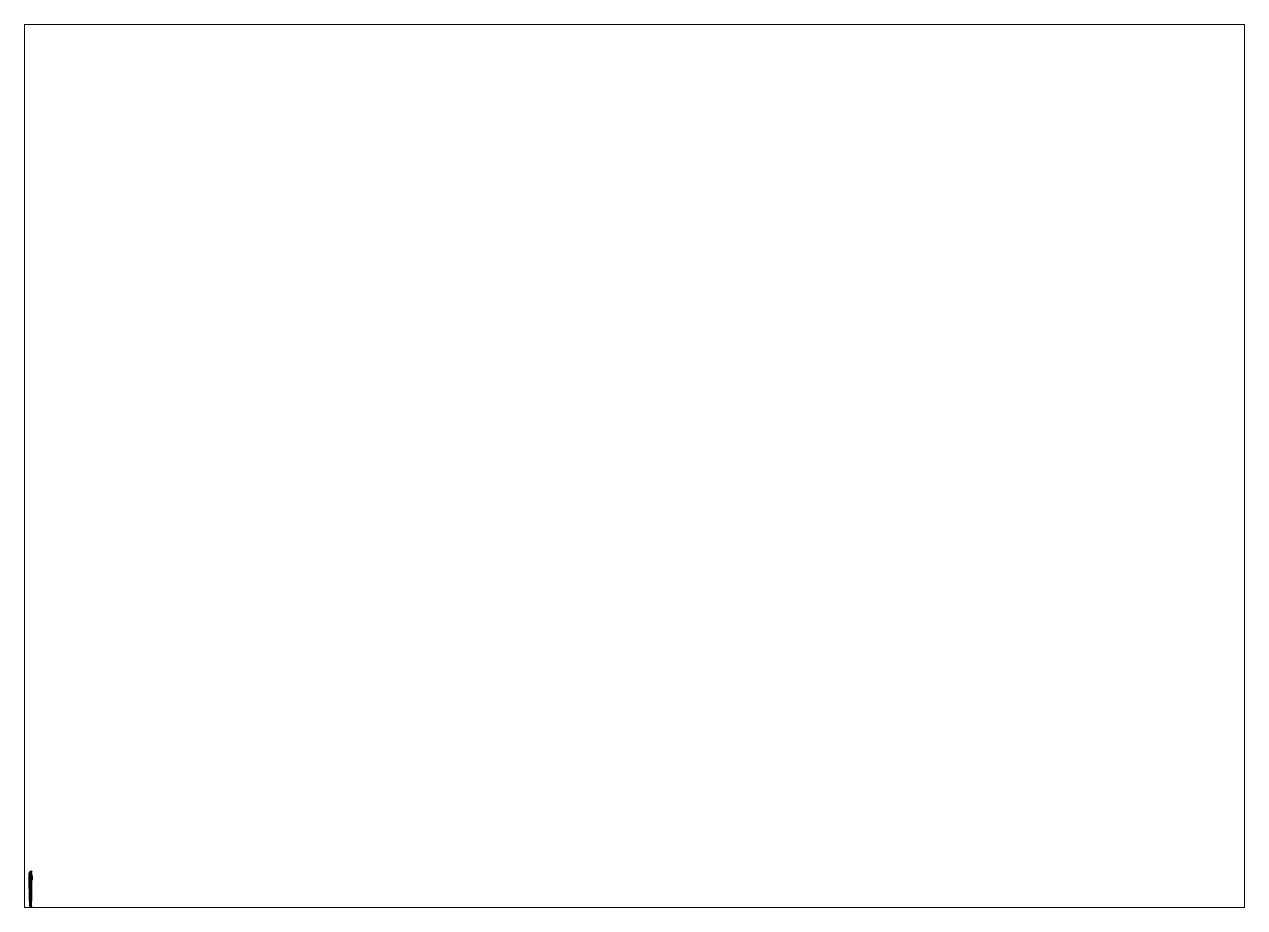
# Paper-space layout 'Layout1' of a CAD drawing. Extents: x 28 to 251, y 20 to 181.
# The model-space entities are those that its viewports show. They can reach past a viewport. Long polylines and large blocks are cut down to what shows.
import ezdxf

# ---------------------------------------------------------------- set-up
doc = ezdxf.new("R2010")
doc.units = 0
doc.layers.get('0').update_dxf_attribs({"linetype": 'CONTINUOUS'})

msp = doc.modelspace()

# ---------------------------------------------------------------- linework, layer by layer
for points in [[(-0.65, 6.7, -0.35), (-0.64, 6.7, -0.56), (-0.63, 5.43, -0.45), (-0.66, 5.43, -0.24)], [(-0.65, 6.7, -0.2), (-0.65, 6.7, -0.35), (-0.66, 5.43, -0.24), (-0.66, 5.43, 0.19)], [(-0.61, 6.7, 0.11), (-0.65, 6.7, -0.2), (-0.66, 5.43, 0.19), (-0.65, 5.43, 0.49)], [(-0.65, 5.43, 0.49), (-0.66, 5.43, 0.19), (-0.66, 4.51, 0.19), (-0.65, 4.51, 0.49)], [(-0.66, 5.43, 0.19), (-0.66, 5.43, -0.24), (-0.66, 4.51, -0.24), (-0.66, 4.51, 0.19)], [(-0.66, 5.43, -0.24), (-0.63, 5.43, -0.45), (-0.63, 4.51, -0.45), (-0.66, 4.51, -0.24)], [(-0.65, 4.51, 0.49), (-0.66, 4.51, 0.19), (-0.62, 3.66, 0.51), (-0.59, 3.66, 0.59)], [(-0.66, 4.51, -0.24), (-0.63, 4.51, -0.45), (-0.6, 3.66, -0.11), (-0.62, 3.66, 0.09)], [(-0.66, 4.51, 0.19), (-0.66, 4.51, -0.24), (-0.62, 3.66, 0.09), (-0.62, 3.66, 0.51)], [(-0.37, 7.19, -0.13), (-0.41, 7.19, -0.29), (-0.65, 6.7, -0.2), (-0.61, 6.7, 0.11)], [(-0.41, 7.19, -0.29), (-0.41, 7.19, -0.37), (-0.65, 6.7, -0.35), (-0.65, 6.7, -0.2)], [(-0.41, 7.19, -0.37), (-0.39, 7.19, -0.48), (-0.64, 6.7, -0.56), (-0.65, 6.7, -0.35)], [(-0.47, 6.7, 0.31), (-0.61, 6.7, 0.11), (-0.65, 5.43, 0.49), (-0.57, 5.43, 0.84)], [(-0.57, 5.43, 0.84), (-0.65, 5.43, 0.49), (-0.65, 4.51, 0.49), (-0.57, 4.51, 0.84)], [(-0.57, 4.51, 0.84), (-0.65, 4.51, 0.49), (-0.59, 3.66, 0.59), (-0.52, 3.66, 0.65)], [(-0.39, 7.19, -0.48), (-0.35, 7.19, -0.55), (-0.58, 6.7, -0.69), (-0.64, 6.7, -0.56)], [(-0.64, 6.7, -0.56), (-0.58, 6.7, -0.69), (-0.58, 5.43, -0.66), (-0.63, 5.43, -0.45)], [(-0.63, 5.43, -0.45), (-0.58, 5.43, -0.66), (-0.58, 4.51, -0.66), (-0.63, 4.51, -0.45)], [(-0.63, 4.51, -0.45), (-0.58, 4.51, -0.66), (-0.56, 3.66, -0.33), (-0.6, 3.66, -0.11)], [(-0.27, 7.19, -0.02), (-0.37, 7.19, -0.13), (-0.61, 6.7, 0.11), (-0.47, 6.7, 0.31)], [(-0.35, 7.19, -0.55), (-0.3, 7.19, -0.61), (-0.5, 6.7, -0.81), (-0.58, 6.7, -0.69)], [(-0.58, 6.7, -0.69), (-0.5, 6.7, -0.81), (-0.51, 5.43, -0.87), (-0.58, 5.43, -0.66)], [(-0.58, 5.43, -0.66), (-0.51, 5.43, -0.87), (-0.51, 4.51, -0.87), (-0.58, 4.51, -0.66)], [(-0.58, 4.51, -0.66), (-0.51, 4.51, -0.87), (-0.49, 3.66, -0.48), (-0.56, 3.66, -0.33)], [(-0.36, 6.7, 0.41), (-0.47, 6.7, 0.31), (-0.57, 5.43, 0.84), (-0.5, 5.43, 1.06)], [(-0.5, 5.43, 1.06), (-0.57, 5.43, 0.84), (-0.57, 4.51, 0.84), (-0.5, 4.51, 1.06)], [(-0.5, 4.51, 1.06), (-0.57, 4.51, 0.84), (-0.52, 3.66, 0.65), (-0.42, 3.66, 0.68)], [(-0.5, 6.7, -0.81), (-0.42, 6.7, -0.9), (-0.46, 5.43, -0.98), (-0.51, 5.43, -0.87)], [(-0.51, 5.43, -0.87), (-0.46, 5.43, -0.98), (-0.46, 4.51, -0.98), (-0.51, 4.51, -0.87)], [(-0.51, 4.51, -0.87), (-0.46, 4.51, -0.98), (-0.45, 3.66, -0.54), (-0.49, 3.66, -0.48)], [(-0.3, 7.19, -0.61), (-0.24, 7.19, -0.66), (-0.42, 6.7, -0.9), (-0.5, 6.7, -0.81)], [(-0.15, 6.7, 0.5), (-0.36, 6.7, 0.41), (-0.5, 5.43, 1.06), (-0.46, 5.43, 1.11)], [(-0.46, 5.43, 1.11), (-0.5, 5.43, 1.06), (-0.5, 4.51, 1.06), (-0.46, 4.51, 1.11)], [(-0.46, 4.51, 1.11), (-0.5, 4.51, 1.06), (-0.42, 3.66, 0.68), (-0.24, 3.66, 0.72)], [(-0.2, 7.19, 0.03), (-0.27, 7.19, -0.02), (-0.47, 6.7, 0.31), (-0.36, 6.7, 0.41)], [(0.15, 6.7, 0.5), (-0.15, 6.7, 0.5), (-0.46, 5.43, 1.11), (0.46, 5.43, 1.11)], [(-0.42, 6.7, -0.9), (-0.26, 6.7, -1), (-0.29, 5.43, -1.12), (-0.46, 5.43, -0.98)], [(0.46, 5.43, 1.11), (-0.46, 5.43, 1.11), (-0.46, 4.51, 1.11), (0.46, 4.51, 1.11)], [(-0.46, 5.43, -0.98), (-0.29, 5.43, -1.12), (-0.29, 4.51, -1.12), (-0.46, 4.51, -0.98)], [(-0.2, 5.29, 1.23), (-0.23, 5.42, 1.11), (-0.46, 4.94, 1.11), (-0.4, 4.94, 1.23)], [(-0.4, 4.94, 1.23), (-0.46, 4.94, 1.11), (-0.23, 4.51, 1.11), (-0.2, 4.62, 1.23)], [(-0.46, 4.51, -0.98), (-0.29, 4.51, -1.12), (-0.29, 3.66, -0.67), (-0.45, 3.66, -0.54)], [(0, 4.51, 1.11), (-0.46, 4.51, 1.11), (-0.24, 3.66, 0.72), (0, 3.66, 0.73)], [(-0.24, 7.19, -0.66), (-0.15, 7.19, -0.71), (-0.26, 6.7, -1), (-0.42, 6.7, -0.9)], [(-0.12, 5.14, 1.29), (-0.2, 5.29, 1.23), (-0.4, 4.94, 1.23), (-0.23, 4.94, 1.29)], [(-0.23, 4.94, 1.29), (-0.4, 4.94, 1.23), (-0.2, 4.62, 1.23), (-0.12, 4.74, 1.29)], [(-0.08, 7.19, 0.08), (-0.2, 7.19, 0.03), (-0.36, 6.7, 0.41), (-0.15, 6.7, 0.5)], [(-0.26, 6.7, -1), (-0.08, 6.7, -1.03), (-0.16, 5.43, -1.16), (-0.29, 5.43, -1.12)], [(-0.29, 5.43, -1.12), (-0.16, 5.43, -1.16), (-0.16, 4.51, -1.16), (-0.29, 4.51, -1.12)], [(-0.29, 4.51, -1.12), (-0.16, 4.51, -1.16), (-0.13, 3.66, -0.72), (-0.29, 3.66, -0.67)], [(-0.15, 7.19, -0.71), (-0.04, 7.19, -0.73), (-0.08, 6.7, -1.03), (-0.26, 6.7, -1)], [(-0.24, 4.35, 1.03), (-0.24, 3.68, 0.73), (-0.19, 3.68, 0.83), (-0.19, 4.09, 1.01)], [(0.19, 4.09, 1.01), (0.24, 4.35, 1.03), (-0.24, 4.35, 1.03), (-0.19, 4.09, 1.01)], [(0.2, 5.29, 1.23), (0.23, 5.42, 1.11), (-0.23, 5.42, 1.11), (-0.2, 5.29, 1.23)], [(0, 4.94, 1.32), (-0.12, 5.14, 1.29), (-0.23, 4.94, 1.29), (0, 4.94, 1.32)], [(0, 4.94, 1.32), (-0.23, 4.94, 1.29), (-0.12, 4.74, 1.29), (0, 4.94, 1.32)], [(-0.2, 4.62, 1.23), (-0.23, 4.51, 1.11), (0.23, 4.51, 1.11), (0.2, 4.62, 1.23)], [(0.12, 5.14, 1.29), (0.2, 5.29, 1.23), (-0.2, 5.29, 1.23), (-0.12, 5.14, 1.29)], [(-0.12, 4.74, 1.29), (-0.2, 4.62, 1.23), (0.2, 4.62, 1.23), (0.12, 4.74, 1.29)], [(0.16, 5.43, -1.16), (-0.16, 5.43, -1.16), (-0.08, 6.7, -1.03), (0.08, 6.7, -1.03)], [(0.16, 4.51, -1.16), (-0.16, 4.51, -1.16), (-0.16, 5.43, -1.16), (0.16, 5.43, -1.16)], [(0.13, 3.66, -0.72), (-0.13, 3.66, -0.72), (-0.16, 4.51, -1.16), (0.16, 4.51, -1.16)], [(0.08, 7.19, 0.08), (-0.08, 7.19, 0.08), (-0.15, 6.7, 0.5), (0.15, 6.7, 0.5)], [(0, 4.94, 1.32), (0.12, 5.14, 1.29), (-0.12, 5.14, 1.29), (0, 4.94, 1.32)], [(0, 4.94, 1.32), (-0.12, 4.74, 1.29), (0.12, 4.74, 1.29), (0, 4.94, 1.32)], [(-0.08, 7.19, 0.08), (0.08, 7.19, 0.08), (0, 7.51, -0.47)], [(0.08, 6.7, -1.03), (-0.08, 6.7, -1.03), (-0.04, 7.19, -0.73), (0.04, 7.19, -0.73)], [(0, 7.51, -0.47), (0, 7.51, -0.47), (0.04, 7.19, -0.73), (-0.04, 7.19, -0.73)], [(0.27, 7.19, -0.02), (0.37, 7.19, -0.13), (0, 7.51, -0.47)], [(0.2, 7.19, 0.03), (0.27, 7.19, -0.02), (0, 7.51, -0.47)], [(0.08, 7.19, 0.08), (0.2, 7.19, 0.03), (0, 7.51, -0.47)], [(0.41, 7.19, -0.37), (0.39, 7.19, -0.48), (0, 7.51, -0.47)], [(0.35, 7.19, -0.55), (0.3, 7.19, -0.61), (0, 7.51, -0.47)], [(0.3, 7.19, -0.61), (0.24, 7.19, -0.66), (0, 7.51, -0.47)], [(0.24, 7.19, -0.66), (0.15, 7.19, -0.71), (0, 7.51, -0.47)], [(0.15, 7.19, -0.71), (0.04, 7.19, -0.73), (0, 7.51, -0.47)], [(0.39, 7.19, -0.48), (0.35, 7.19, -0.55), (0, 7.51, -0.47)], [(0.37, 7.19, -0.13), (0.41, 7.19, -0.29), (0, 7.51, -0.47)], [(0.41, 7.19, -0.29), (0.41, 7.19, -0.37), (0, 7.51, -0.47)], [(0, 4.94, 1.32), (0.23, 4.94, 1.29), (0.12, 5.14, 1.29), (0, 4.94, 1.32)], [(0, 4.94, 1.32), (0.12, 4.74, 1.29), (0.23, 4.94, 1.29), (0, 4.94, 1.32)], [(0.23, 4.94, 1.29), (0.4, 4.94, 1.23), (0.2, 5.29, 1.23), (0.12, 5.14, 1.29)], [(0.12, 4.74, 1.29), (0.2, 4.62, 1.23), (0.4, 4.94, 1.23), (0.23, 4.94, 1.29)], [(0.19, 3.68, 0.83), (0.24, 3.68, 0.73), (0.24, 4.35, 1.03), (0.19, 4.09, 1.01)], [(0.4, 4.94, 1.23), (0.46, 4.94, 1.11), (0.23, 5.42, 1.11), (0.2, 5.29, 1.23)], [(0.2, 4.62, 1.23), (0.23, 4.51, 1.11), (0.46, 4.94, 1.11), (0.4, 4.94, 1.23)], [(-0.62, 3.66, 0.51), (-0.62, 3.66, 0.09), (-0.62, 2.54, 0.09), (-0.62, 2.54, 0.51)], [(-0.62, 3.66, 0.09), (-0.6, 3.66, -0.11), (-0.6, 2.54, -0.11), (-0.62, 2.54, 0.09)], [(-0.59, 3.66, 0.59), (-0.62, 3.66, 0.51), (-0.62, 2.54, 0.51), (-0.59, 2.54, 0.59)], [(-0.59, 2.54, 0.59), (-0.62, 2.54, 0.51), (-0.61, 0.18, 0.4), (-0.59, 0.18, 0.55)], [(-0.62, 2.54, 0.09), (-0.6, 2.54, -0.11), (-0.58, 0.18, -0.1), (-0.61, 0.18, 0.16)], [(-0.62, 2.54, 0.51), (-0.62, 2.54, 0.09), (-0.61, 0.18, 0.16), (-0.61, 0.18, 0.4)], [(-0.59, 0.18, 0.55), (-0.61, 0.18, 0.4), (-0.6, -1.89, 0.25), (-0.55, -1.89, 0.42)], [(-0.61, 0.18, 0.16), (-0.58, 0.18, -0.1), (-0.58, -1.89, -0.19), (-0.6, -1.89, 0.03)], [(-0.61, 0.18, 0.4), (-0.61, 0.18, 0.16), (-0.6, -1.89, 0.03), (-0.6, -1.89, 0.25)], [(-0.6, 3.66, -0.11), (-0.56, 3.66, -0.33), (-0.56, 2.54, -0.33), (-0.6, 2.54, -0.11)], [(-0.6, 2.54, -0.11), (-0.56, 2.54, -0.33), (-0.55, 0.18, -0.28), (-0.58, 0.18, -0.1)], [(-0.52, 3.66, 0.65), (-0.59, 3.66, 0.59), (-0.59, 2.54, 0.59), (-0.52, 2.54, 0.65)], [(-0.52, 2.54, 0.65), (-0.59, 2.54, 0.59), (-0.59, 0.18, 0.55), (-0.52, 0.18, 0.63)], [(-0.52, 0.18, 0.63), (-0.59, 0.18, 0.55), (-0.55, -1.89, 0.42), (-0.4, -1.89, 0.58)], [(-0.58, 0.18, -0.1), (-0.55, 0.18, -0.28), (-0.56, -1.89, -0.3), (-0.58, -1.89, -0.19)], [(-0.56, 3.66, -0.33), (-0.49, 3.66, -0.48), (-0.49, 2.54, -0.48), (-0.56, 2.54, -0.33)], [(-0.56, 2.54, -0.33), (-0.49, 2.54, -0.48), (-0.5, 0.18, -0.47), (-0.55, 0.18, -0.28)], [(-0.55, 0.18, -0.28), (-0.5, 0.18, -0.47), (-0.54, -1.89, -0.37), (-0.56, -1.89, -0.3)], [(-0.5, 0.18, -0.47), (-0.46, 0.18, -0.53), (-0.48, -1.89, -0.47), (-0.54, -1.89, -0.37)], [(-0.42, 3.66, 0.68), (-0.52, 3.66, 0.65), (-0.52, 2.54, 0.65), (-0.42, 2.54, 0.68)], [(-0.42, 2.54, 0.68), (-0.52, 2.54, 0.65), (-0.52, 0.18, 0.63), (-0.42, 0.18, 0.68)], [(-0.42, 0.18, 0.68), (-0.52, 0.18, 0.63), (-0.4, -1.89, 0.58), (-0.29, -1.89, 0.64)], [(-0.49, 2.54, -0.48), (-0.45, 2.54, -0.54), (-0.46, 0.18, -0.53), (-0.5, 0.18, -0.47)], [(-0.49, 3.66, -0.48), (-0.45, 3.66, -0.54), (-0.45, 2.54, -0.54), (-0.49, 2.54, -0.48)], [(-0.46, 0.18, -0.53), (-0.33, 0.18, -0.64), (-0.36, -1.89, -0.56), (-0.48, -1.89, -0.47)], [(-0.45, 2.54, -0.54), (-0.29, 2.54, -0.67), (-0.33, 0.18, -0.64), (-0.46, 0.18, -0.53)], [(-0.45, 3.66, -0.54), (-0.29, 3.66, -0.67), (-0.29, 2.54, -0.67), (-0.45, 2.54, -0.54)], [(-0.24, 3.66, 0.72), (-0.42, 3.66, 0.68), (-0.42, 2.54, 0.68), (-0.24, 2.54, 0.72)], [(-0.24, 2.54, 0.72), (-0.42, 2.54, 0.68), (-0.42, 0.18, 0.68), (-0.19, 0.18, 0.73)], [(-0.19, 0.18, 0.73), (-0.42, 0.18, 0.68), (-0.29, -1.89, 0.64), (-0.18, -1.89, 0.68)], [(-0.33, 0.18, -0.64), (-0.16, 0.18, -0.71), (-0.16, -1.89, -0.61), (-0.36, -1.89, -0.56)], [(-0.29, 2.54, -0.67), (-0.13, 2.54, -0.72), (-0.16, 0.18, -0.71), (-0.33, 0.18, -0.64)], [(-0.29, 3.66, -0.67), (-0.13, 3.66, -0.72), (-0.13, 2.54, -0.72), (-0.29, 2.54, -0.67)], [(-0.19, 3.68, 0.83), (-0.24, 3.68, 0.73), (0.24, 3.68, 0.73), (0.19, 3.68, 0.83)], [(0, 3.66, 0.73), (-0.24, 3.66, 0.72), (-0.24, 2.54, 0.72), (0, 2.54, 0.73)], [(0, 2.54, 0.73), (-0.24, 2.54, 0.72), (-0.19, 0.18, 0.73), (0, 0.18, 0.73)], [(-0.19, 4.09, 1.01), (-0.19, 3.68, 0.83), (0.19, 3.68, 0.83), (0.19, 4.09, 1.01)], [(0.19, 0.18, 0.73), (-0.19, 0.18, 0.73), (-0.18, -1.89, 0.68), (0.18, -1.89, 0.68)], [(0.16, 0.18, -0.71), (-0.16, 0.18, -0.71), (-0.13, 2.54, -0.72), (0.13, 2.54, -0.72)], [(0.16, -1.89, -0.61), (-0.16, -1.89, -0.61), (-0.16, 0.18, -0.71), (0.16, 0.18, -0.71)], [(0.13, 2.54, -0.72), (-0.13, 2.54, -0.72), (-0.13, 3.66, -0.72), (0.13, 3.66, -0.72)], [(0, 3.13, 0.73), (0, 3.06, 0.73), (0, 3.07, 0.84), (0, 3.12, 0.84)], [(0, 3.12, 0.84), (0, 3.07, 0.84), (0, 3.06, 0.73), (0, 3.13, 0.73)], [(0, -5.76, 2.47), (0, -5.76, 2.45), (0, 3.07, 0.83), (0, 3.12, 0.84)], [(0, 3.12, 0.84), (0, 3.07, 0.83), (0, -5.76, 2.45), (0, -5.76, 2.47)], [(-0.55, -1.89, 0.42), (-0.6, -1.89, 0.25), (-0.46, -4.13, -0.11), (-0.44, -4.13, 0.13)], [(-0.6, -1.89, 0.25), (-0.6, -1.89, 0.03), (-0.46, -4.13, -0.18), (-0.46, -4.13, -0.11)], [(-0.6, -1.89, 0.03), (-0.58, -1.89, -0.19), (-0.46, -4.13, -0.23), (-0.46, -4.13, -0.18)], [(-0.58, -1.89, -0.19), (-0.56, -1.89, -0.3), (-0.45, -4.13, -0.28), (-0.46, -4.13, -0.23)], [(-0.56, -1.89, -0.3), (-0.54, -1.89, -0.37), (-0.42, -4.13, -0.32), (-0.45, -4.13, -0.28)], [(-0.4, -1.89, 0.58), (-0.55, -1.89, 0.42), (-0.44, -4.13, 0.13), (-0.37, -4.13, 0.39)], [(-0.54, -1.89, -0.37), (-0.48, -1.89, -0.47), (-0.34, -4.13, -0.38), (-0.42, -4.13, -0.32)], [(-0.48, -1.89, -0.47), (-0.36, -1.89, -0.56), (-0.22, -4.13, -0.42), (-0.34, -4.13, -0.38)], [(-0.44, -4.13, 0.13), (-0.46, -4.13, -0.11), (-0.33, -5.53, 0.19), (-0.3, -5.53, 0.33)], [(-0.46, -4.13, -0.18), (-0.46, -4.13, -0.23), (-0.32, -5.53, -0.11), (-0.33, -5.53, -0.08)], [(-0.46, -4.13, -0.23), (-0.45, -4.13, -0.28), (-0.31, -5.53, -0.15), (-0.32, -5.53, -0.11)], [(-0.46, -4.13, -0.11), (-0.46, -4.13, -0.18), (-0.33, -5.53, -0.08), (-0.33, -5.53, 0.19)], [(-0.45, -4.13, -0.28), (-0.42, -4.13, -0.32), (-0.3, -5.53, -0.19), (-0.31, -5.53, -0.15)], [(-0.37, -4.13, 0.39), (-0.44, -4.13, 0.13), (-0.3, -5.53, 0.33), (-0.25, -5.53, 0.45)], [(-0.42, -4.13, -0.32), (-0.34, -4.13, -0.38), (-0.28, -5.53, -0.22), (-0.3, -5.53, -0.19)], [(-0.29, -1.89, 0.64), (-0.4, -1.89, 0.58), (-0.37, -4.13, 0.39), (-0.23, -4.13, 0.56)], [(-0.23, -4.13, 0.56), (-0.37, -4.13, 0.39), (-0.25, -5.53, 0.45), (-0.13, -5.53, 0.56)], [(-0.36, -1.89, -0.56), (-0.16, -1.89, -0.61), (-0.07, -4.13, -0.44), (-0.22, -4.13, -0.42)], [(-0.34, -4.13, -0.38), (-0.22, -4.13, -0.42), (-0.22, -5.53, -0.26), (-0.28, -5.53, -0.22)], [(-0.18, -1.89, 0.68), (-0.29, -1.89, 0.64), (-0.23, -4.13, 0.56), (-0.07, -4.13, 0.63)], [(-0.07, -4.13, 0.63), (-0.23, -4.13, 0.56), (-0.13, -5.53, 0.56), (-0.04, -5.53, 0.6)], [(-0.22, -4.13, -0.42), (-0.07, -4.13, -0.44), (-0.15, -5.53, -0.28), (-0.22, -5.53, -0.26)], [(0.18, -1.89, 0.68), (-0.18, -1.89, 0.68), (-0.07, -4.13, 0.63), (0.07, -4.13, 0.63)], [(0.07, -4.13, -0.44), (-0.07, -4.13, -0.44), (-0.16, -1.89, -0.61), (0.16, -1.89, -0.61)], [(0.15, -5.53, -0.28), (-0.15, -5.53, -0.28), (-0.07, -4.13, -0.44), (0.07, -4.13, -0.44)], [(0.07, -4.13, 0.63), (-0.07, -4.13, 0.63), (-0.04, -5.53, 0.6), (0.04, -5.53, 0.6)], [(0, -1.71, 1.71), (0, -1.75, 1.72), (0, -1.88, 0.68), (0, -1.85, 0.68)], [(0, -1.85, 0.68), (0, -1.88, 0.68), (0, -1.75, 1.72), (0, -1.71, 1.71)], [(-0.3, -5.53, 0.33), (-0.33, -5.53, 0.19), (-0.15, -6.74, 0.38), (-0.13, -6.74, 0.41)], [(-0.33, -5.53, 0.19), (-0.33, -5.53, -0.08), (-0.14, -6.74, -0.01), (-0.15, -6.74, 0.38)], [(-0.33, -5.53, -0.08), (-0.32, -5.53, -0.11), (-0.14, -6.74, -0.05), (-0.14, -6.74, -0.01)], [(-0.32, -5.53, -0.11), (-0.31, -5.53, -0.15), (-0.13, -6.74, -0.08), (-0.14, -6.74, -0.05)], [(-0.31, -5.53, -0.15), (-0.3, -5.53, -0.19), (-0.11, -6.74, -0.11), (-0.13, -6.74, -0.08)], [(-0.25, -5.53, 0.45), (-0.3, -5.53, 0.33), (-0.13, -6.74, 0.41), (-0.12, -6.74, 0.43)], [(-0.3, -5.53, -0.19), (-0.28, -5.53, -0.22), (-0.09, -6.74, -0.14), (-0.11, -6.74, -0.11)], [(-0.28, -5.53, -0.22), (-0.22, -5.53, -0.26), (-0.07, -6.74, -0.16), (-0.09, -6.74, -0.14)], [(-0.13, -5.53, 0.56), (-0.25, -5.53, 0.45), (-0.12, -6.74, 0.43), (-0.09, -6.74, 0.45)], [(-0.22, -5.53, -0.26), (-0.15, -5.53, -0.28), (-0.04, -6.74, -0.17), (-0.07, -6.74, -0.16)], [(0.04, -6.74, -0.17), (-0.04, -6.74, -0.17), (-0.15, -5.53, -0.28), (0.15, -5.53, -0.28)], [(-0.04, -5.53, 0.6), (-0.13, -5.53, 0.56), (-0.09, -6.74, 0.45), (-0.04, -6.74, 0.46)], [(0, -5.27, 1.37), (0, -4.92, 0.53), (-0.1, -5.58, 0.53), (-0.11, -5.75, 1.37)], [(0, -5.76, 2.47), (0, -5.27, 1.37), (-0.11, -5.75, 1.37), (-0.08, -6.08, 2.47)], [(-0.1, -5.58, 0.53), (-0.1, -6.81, 0.53), (-0.11, -6.79, 1.37), (-0.11, -5.75, 1.37)], [(-0.11, -5.75, 1.37), (-0.11, -6.79, 1.37), (-0.08, -6.77, 2.47), (-0.08, -6.08, 2.47)], [(-0.08, -6.77, 2.47), (-0.11, -6.79, 1.37), (0, -7.41, 1.37), (0, -7.29, 2.47)], [(-0.11, -6.79, 1.37), (-0.1, -6.81, 0.53), (0, -7.52, 0.53), (0, -7.41, 1.37)], [(0, -4.92, 0.53), (0, -4.92, 0.39), (-0.09, -5.58, 0.39), (-0.1, -5.58, 0.53)], [(-0.09, -5.58, 0.39), (-0.09, -6.82, 0.39), (-0.1, -6.81, 0.53), (-0.1, -5.58, 0.53)], [(-0.1, -6.81, 0.53), (-0.09, -6.82, 0.39), (0, -7.52, 0.39), (0, -7.52, 0.53)], [(-0.08, -6.74, 0.22), (-0.08, -6.82, 0.22), (-0.09, -6.82, 0.39), (-0.09, -6.74, 0.39)], [(-0.09, -6.82, 0.39), (-0.08, -6.82, 0.22), (0, -7.47, 0.22), (0, -7.52, 0.39)], [(0, -5.85, 2.59), (0, -5.76, 2.47), (-0.08, -6.08, 2.47), (-0.08, -6.11, 2.59)], [(0, -5.99, 2.71), (0, -5.85, 2.59), (-0.08, -6.11, 2.59), (-0.07, -6.15, 2.71)], [(-0.08, -6.08, 2.47), (-0.08, -6.77, 2.47), (-0.08, -6.76, 2.59), (-0.08, -6.11, 2.59)], [(-0.08, -6.11, 2.59), (-0.08, -6.76, 2.59), (-0.07, -6.76, 2.71), (-0.07, -6.15, 2.71)], [(-0.05, -6.74, 0.05), (-0.05, -6.82, 0.05), (-0.08, -6.82, 0.22), (-0.08, -6.74, 0.22)], [(-0.07, -6.76, 2.71), (-0.08, -6.76, 2.59), (0, -7.27, 2.59), (0, -7.19, 2.71)], [(-0.08, -6.76, 2.59), (-0.08, -6.77, 2.47), (0, -7.29, 2.47), (0, -7.27, 2.59)], [(-0.08, -6.82, 0.22), (-0.05, -6.82, 0.05), (0, -7.31, 0.05), (0, -7.47, 0.22)], [(0, -6.13, 2.77), (0, -5.99, 2.71), (-0.07, -6.15, 2.71), (-0.07, -6.2, 2.77)], [(0, -6.25, 2.81), (0, -6.13, 2.77), (-0.07, -6.2, 2.77), (-0.05, -6.3, 2.81)], [(-0.07, -6.15, 2.71), (-0.07, -6.76, 2.71), (-0.07, -6.76, 2.77), (-0.07, -6.2, 2.77)], [(-0.07, -6.2, 2.77), (-0.07, -6.76, 2.77), (-0.05, -6.76, 2.81), (-0.05, -6.3, 2.81)], [(-0.07, -6.76, 2.77), (-0.07, -6.76, 2.71), (0, -7.19, 2.71), (0, -7.11, 2.77)], [(-0.05, -6.76, 2.81), (-0.07, -6.76, 2.77), (0, -7.11, 2.77), (0, -7.01, 2.81)], [(0, -6.49, 2.86), (0, -6.25, 2.81), (-0.05, -6.3, 2.81), (-0.03, -6.49, 2.85)], [(-0.05, -6.3, 2.81), (-0.05, -6.76, 2.81), (-0.03, -6.82, 2.85), (-0.03, -6.49, 2.85)], [(-0.02, -6.74, -0.12), (-0.03, -6.82, -0.06), (-0.05, -6.82, 0.05), (-0.05, -6.74, 0.05)], [(-0.03, -6.82, 2.85), (-0.05, -6.76, 2.81), (0, -7.01, 2.81), (0, -6.82, 2.86)], [(-0.05, -6.82, 0.05), (-0.03, -6.82, -0.06), (0, -7.04, -0.06), (0, -7.31, 0.05)], [(0.04, -5.53, 0.6), (-0.04, -5.53, 0.6), (-0.04, -6.74, 0.46), (0.04, -6.74, 0.46)], [(-0.03, -6.49, 2.85), (-0.03, -6.82, 2.85), (0, -6.82, 2.86), (0, -6.49, 2.86)], [(0, -6.74, -0.12), (0, -7.04, -0.06), (-0.03, -6.82, -0.06), (-0.02, -6.74, -0.12)], [(0.1, -5.58, 0.53), (0.09, -5.58, 0.39), (0, -4.92, 0.39), (0, -4.92, 0.53)], [(0.11, -5.75, 1.37), (0.1, -5.58, 0.53), (0, -4.92, 0.53), (0, -5.27, 1.37)], [(0.08, -6.08, 2.47), (0.11, -5.75, 1.37), (0, -5.27, 1.37), (0, -5.76, 2.47)], [(0.08, -6.11, 2.59), (0.08, -6.08, 2.47), (0, -5.76, 2.47), (0, -5.85, 2.59)], [(0.07, -6.15, 2.71), (0.08, -6.11, 2.59), (0, -5.85, 2.59), (0, -5.99, 2.71)], [(0.07, -6.2, 2.77), (0.07, -6.15, 2.71), (0, -5.99, 2.71), (0, -6.13, 2.77)], [(0.05, -6.3, 2.81), (0.07, -6.2, 2.77), (0, -6.13, 2.77), (0, -6.25, 2.81)], [(0.03, -6.49, 2.85), (0.05, -6.3, 2.81), (0, -6.25, 2.81), (0, -6.49, 2.86)], [(0, -6.49, 2.86), (0, -6.82, 2.86), (0.03, -6.82, 2.85), (0.03, -6.49, 2.85)], [(0.02, -6.74, -0.12), (0.03, -6.82, -0.06), (0, -7.04, -0.06), (0, -6.74, -0.12)], [(0, -7.27, 2.59), (0, -7.29, 2.47), (0.08, -6.77, 2.47), (0.08, -6.76, 2.59)], [(0, -7.19, 2.71), (0, -7.27, 2.59), (0.08, -6.76, 2.59), (0.07, -6.76, 2.71)], [(0, -7.11, 2.77), (0, -7.19, 2.71), (0.07, -6.76, 2.71), (0.07, -6.76, 2.77)], [(0, -7.01, 2.81), (0, -7.11, 2.77), (0.07, -6.76, 2.77), (0.05, -6.76, 2.81)], [(0, -6.82, 2.86), (0, -7.01, 2.81), (0.05, -6.76, 2.81), (0.03, -6.82, 2.85)], [(0, -7.29, 2.47), (0, -7.41, 1.37), (0.11, -6.79, 1.37), (0.08, -6.77, 2.47)], [(0, -7.41, 1.37), (0, -7.52, 0.53), (0.1, -6.81, 0.53), (0.11, -6.79, 1.37)], [(0, -7.52, 0.53), (0, -7.52, 0.39), (0.09, -6.82, 0.39), (0.1, -6.81, 0.53)], [(0, -7.31, 0.05), (0, -7.04, -0.06), (0.03, -6.82, -0.06), (0.05, -6.82, 0.05)], [(0, -7.47, 0.22), (0, -7.31, 0.05), (0.05, -6.82, 0.05), (0.08, -6.82, 0.22)], [(0, -7.52, 0.39), (0, -7.47, 0.22), (0.08, -6.82, 0.22), (0.09, -6.82, 0.39)], [(0.05, -6.82, 0.05), (0.03, -6.82, -0.06), (0.02, -6.74, -0.12), (0.05, -6.74, 0.05)], [(0.03, -6.82, 2.85), (0.05, -6.76, 2.81), (0.05, -6.3, 2.81), (0.03, -6.49, 2.85)], [(0.05, -6.76, 2.81), (0.07, -6.76, 2.77), (0.07, -6.2, 2.77), (0.05, -6.3, 2.81)], [(0.08, -6.82, 0.22), (0.05, -6.82, 0.05), (0.05, -6.74, 0.05), (0.08, -6.74, 0.22)], [(0.07, -6.76, 2.71), (0.08, -6.76, 2.59), (0.08, -6.11, 2.59), (0.07, -6.15, 2.71)], [(0.07, -6.76, 2.77), (0.07, -6.76, 2.71), (0.07, -6.15, 2.71), (0.07, -6.2, 2.77)], [(0.08, -6.77, 2.47), (0.11, -6.79, 1.37), (0.11, -5.75, 1.37), (0.08, -6.08, 2.47)], [(0.08, -6.76, 2.59), (0.08, -6.77, 2.47), (0.08, -6.08, 2.47), (0.08, -6.11, 2.59)], [(0.09, -6.82, 0.39), (0.08, -6.82, 0.22), (0.08, -6.74, 0.22), (0.09, -6.74, 0.39)], [(0.1, -6.81, 0.53), (0.09, -6.82, 0.39), (0.09, -5.58, 0.39), (0.1, -5.58, 0.53)], [(0.11, -6.79, 1.37), (0.1, -6.81, 0.53), (0.1, -5.58, 0.53), (0.11, -5.75, 1.37)]]:
    msp.add_3dface(points)

psp = doc.layouts.get("Layout1")

# ---------------------------------------------------------------- viewports
at = {"layer": '0'}
psp.add_viewport(center=(139.22, 100.81), size=(222.76, 161.29), view_center_point=(210, 148.5), view_height=307.4901, dxfattribs=at)

doc.saveas('drawing.dxf')
